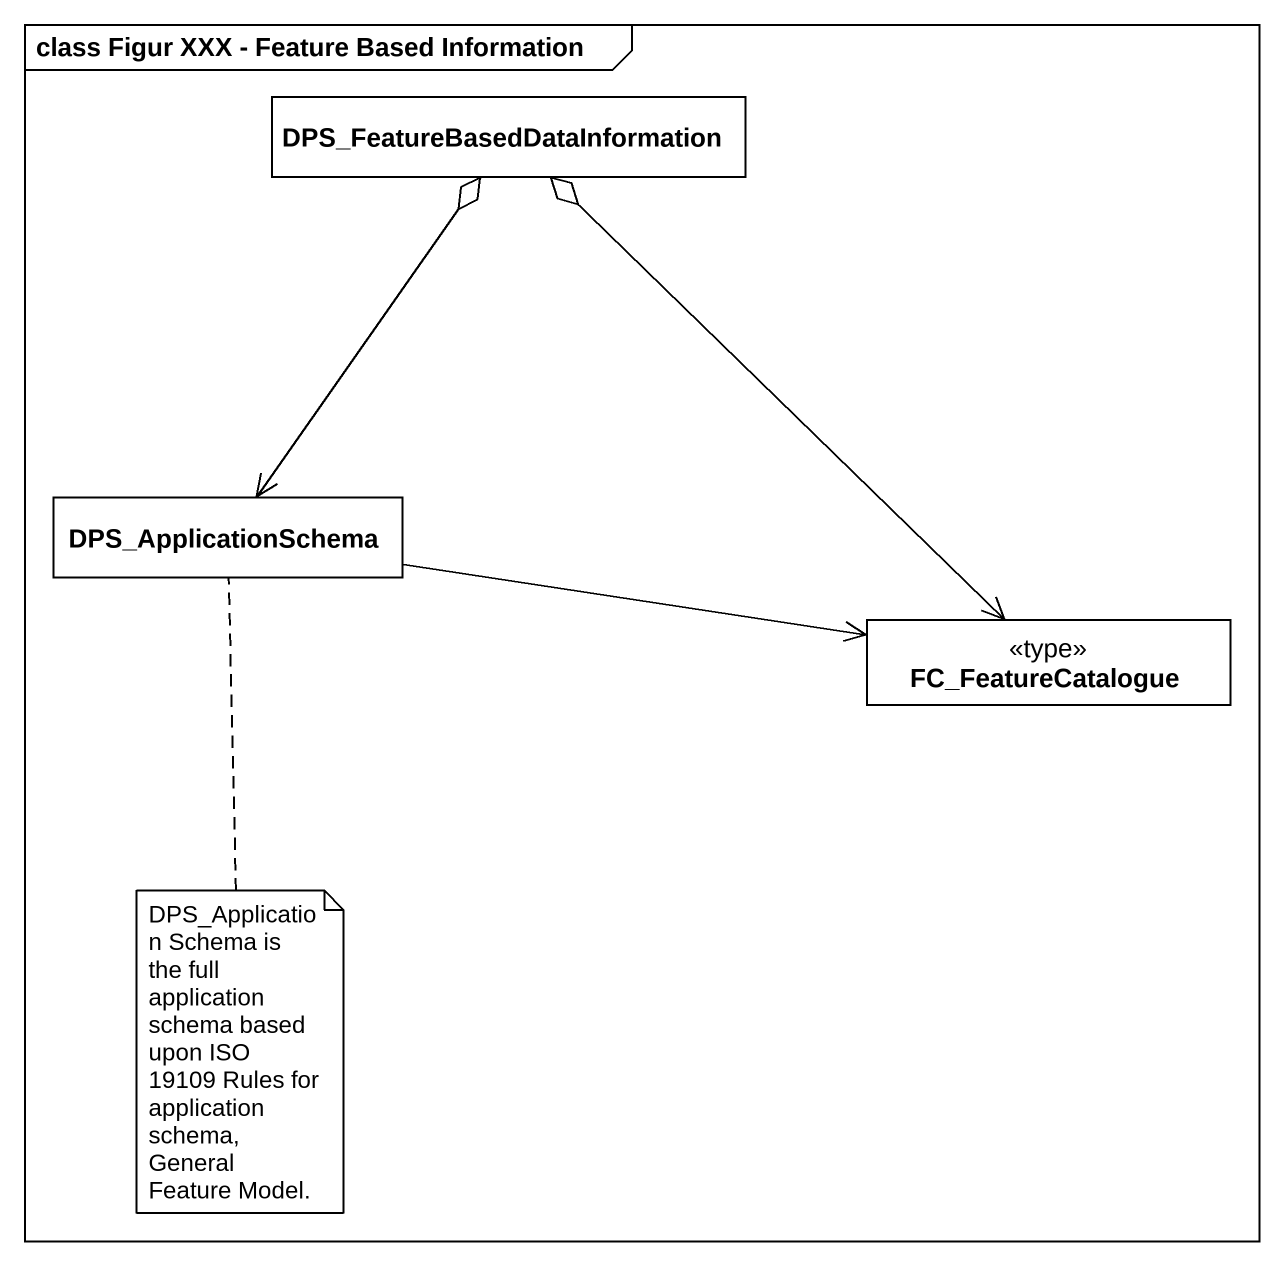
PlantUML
@startuml
mainframe class Figur XXX - Feature Based Information
hide circle
hide empty members
class "DPS_FeatureBasedDataInformation" as DPS_FeatureBasedDataInformat
class DPS_ApplicationSchema
class FC_FeatureCatalogue <<type>>
DPS_FeatureBasedDataInformat o--> DPS_ApplicationSchema
DPS_FeatureBasedDataInformat o--> FC_FeatureCatalogue
DPS_ApplicationSchema -right-> FC_FeatureCatalogue
note bottom of DPS_ApplicationSchema : DPS_Application Schema is the full application schema based upon ISO 19109 Rules for application schema, General Feature Model.
@enduml
